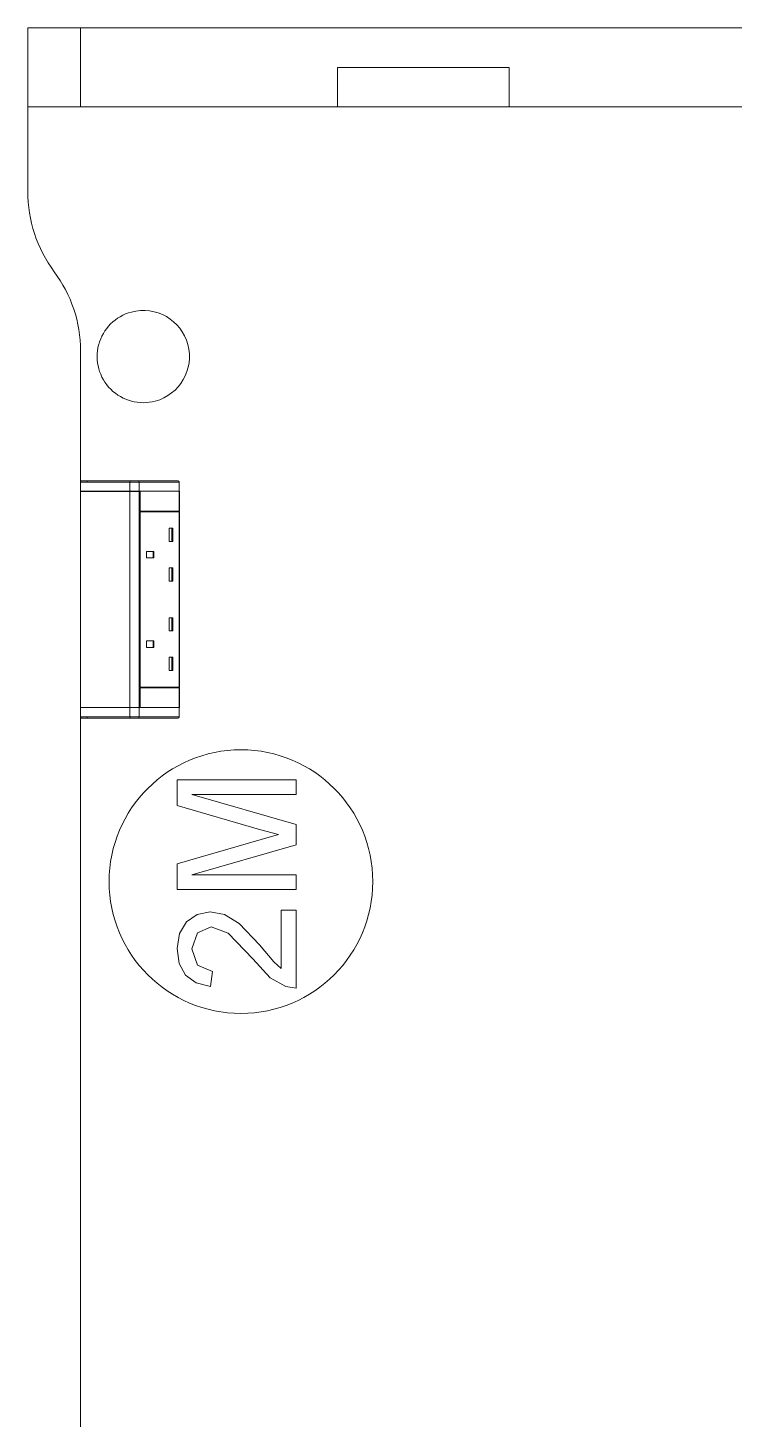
# Model space of a CAD drawing. Header units: millimetres. Extents: x 155927 to 317870, y -36033 to 97293.
# Drawn here: x 162177 to 162713, y 9929 to 10985 of the extents above; entities that cross this region are included whole.
import ezdxf

# ---------------------------------------------------------------- set-up
doc = ezdxf.new("R2010")
doc.units = ezdxf.units.MM
doc.header["$MEASUREMENT"] = 0
doc.layers.add('I-FURN', color=8, linetype='CONTINUOUS', lineweight=9)

msp = doc.modelspace()

# ---------------------------------------------------------------- linework, layer by layer
at = {"layer": 'I-FURN'}
for p, q in [((162216.8, 10984.7), (162176.8, 10984.7)), ((162176.8, 10984.7), (162976.8, 10984.7)), ((162176.8, 10924.7), (162176.8, 10984.7)), ((162176.8, 10924.7), (162176.8, 10984.7)), ((162176.8, 10984.7), (162176.8, 10860.8)), ((162976.8, 10984.7), (162176.8, 10984.7)), ((162176.8, 10984.7), (162976.8, 10984.7)), ((162176.8, 10860.8), (162176.8, 10984.7)), ((162936.8, 10984.7), (162216.8, 10984.7)), ((162216.8, 10924.7), (162216.8, 10984.7)), ((162216.8, 10924.7), (162216.8, 10984.7)), ((162411.8, 10924.7), (162411.8, 10954.7)), ((162411.8, 10954.7), (162541.8, 10954.7)), ((162411.8, 10924.7), (162411.8, 10954.7)), ((162541.8, 10954.7), (162411.8, 10954.7)), ((162541.8, 10924.7), (162541.8, 10954.7)), ((162541.8, 10954.7), (162541.8, 10924.7)), ((162411.8, 10924.7), (162176.8, 10924.7)), ((162176.8, 10924.7), (162216.8, 10924.7)), ((162216.8, 10924.7), (162789.7, 10924.7)), ((162541.8, 10924.7), (162411.8, 10924.7)), ((162789.7, 10924.7), (162541.8, 10924.7)), ((162216.8, 10739.7), (162216.8, 10640.1)), ((162216.8, 10640.1), (162216.8, 10739.7)), ((162216.8, 10633.1), (162216.8, 10640.1)), ((162254.3, 10640.1), (162216.8, 10640.1)), ((162216.8, 10640.1), (162216.8, 10633.1)), ((162221.8, 10641.1), (162217.8, 10641.1)), ((162217.8, 10641.1), (162254.9, 10641.1)), ((162221.8, 10641.1), (162221.8, 10640.1)), ((162260.4, 10641.1), (162221.8, 10641.1)), ((162261.2, 10640.1), (162254.3, 10640.1)), ((162254.3, 10640.1), (162254.3, 10633.1)), ((162254.9, 10641.1), (162260.4, 10641.1)), ((162260.4, 10641.1), (162290.7, 10641.1)), ((162260.4, 10641.1), (162290.7, 10641.1)), ((162291.5, 10640.1), (162261.2, 10640.1)), ((162261.2, 10640.1), (162261.2, 10633.1)), ((162291.3, 10640.9), (162291.3, 10640.9)), ((162291.7, 10640.1), (162291.5, 10640.1)), ((162291.5, 10640.1), (162291.5, 10633.1)), ((162291.7, 10640.1), (162291.7, 10633.1)), ((162291.7, 10640.1), (162291.7, 10633.1)), ((162291.7, 10633.1), (162291.7, 10640.1)), ((162254.3, 10633.1), (162216.8, 10633.1)), ((162216.8, 10469.1), (162216.8, 10633)), ((162216.8, 10633), (162216.8, 10469.1)), ((162216.8, 10633), (162254.3, 10633)), ((162261.2, 10633.1), (162254.3, 10633.1)), ((162254.3, 10633), (162254.3, 10469.1)), ((162254.3, 10633), (162261.2, 10633)), ((162291.5, 10633.1), (162261.2, 10633.1)), ((162261.2, 10633), (162261.2, 10469.1)), ((162261.8, 10633), (162261.2, 10633)), ((162261.8, 10618.1), (162261.8, 10633)), ((162262, 10633.1), (162262, 10618.1)), ((162291.9, 10633.1), (162262, 10633.1)), ((162291.7, 10633.1), (162291.5, 10633.1)), ((162291.7, 10633), (162291.7, 10469.1)), ((162291.9, 10618.1), (162291.9, 10633.1)), ((162261.8, 10484.6), (162261.8, 10617.6)), ((162262, 10618.1), (162291.9, 10618.1)), ((162262, 10617.6), (162262, 10484.6)), ((162291.9, 10617.6), (162262, 10617.6)), ((162291.5, 10617.6), (162291.5, 10618.1)), ((162291.9, 10484.6), (162291.9, 10617.6)), ((162286.8, 10605), (162284, 10605)), ((162284, 10605), (162284, 10595)), ((162286.1, 10605), (162286.1, 10595)), ((162286.8, 10605), (162286.8, 10595)), ((162266.8, 10582.5), (162266.8, 10587.5)), ((162266.8, 10587.5), (162272.5, 10587.5)), ((162271.8, 10587.5), (162271.8, 10582.5)), ((162272.5, 10587.5), (162272.5, 10582.5)), ((162286.8, 10595), (162284, 10595)), ((162272.5, 10582.5), (162266.8, 10582.5)), ((162286.8, 10575), (162284, 10575)), ((162284, 10575), (162284, 10565)), ((162286.1, 10575), (162286.1, 10565)), ((162286.8, 10575), (162286.8, 10565)), ((162286.8, 10565), (162284, 10565)), ((162286.8, 10537.2), (162284, 10537.2)), ((162284, 10537.2), (162284, 10527.2)), ((162286.1, 10537.2), (162286.1, 10527.2)), ((162286.8, 10537.2), (162286.8, 10527.2)), ((162286.8, 10527.2), (162284, 10527.2)), ((162272.5, 10519.7), (162266.8, 10519.7)), ((162266.8, 10519.7), (162266.8, 10514.7)), ((162272.5, 10514.7), (162266.8, 10514.7)), ((162271.8, 10519.7), (162271.8, 10514.7)), ((162272.5, 10519.7), (162272.5, 10514.7)), ((162286.8, 10507.2), (162284, 10507.2)), ((162284, 10507.2), (162284, 10497.2)), ((162286.1, 10507.2), (162286.1, 10497.2)), ((162286.8, 10507.2), (162286.8, 10497.2)), ((162286.8, 10497.2), (162284, 10497.2)), ((162261.8, 10469.1), (162261.8, 10484.1)), ((162291.9, 10484.6), (162262, 10484.6)), ((162262, 10484.1), (162262, 10469.1)), ((162291.9, 10484.1), (162262, 10484.1)), ((162291.5, 10484.1), (162291.5, 10484.6)), ((162291.9, 10469.1), (162291.9, 10484.1)), ((162254.3, 10469.1), (162216.8, 10469.1)), ((162216.8, 10462), (162216.8, 10469)), ((162216.8, 10462), (162216.8, 10469)), ((162216.8, 10469), (162254.3, 10469)), ((162216.8, 10462), (162216.8, 9629.7)), ((162216.8, 9629.7), (162216.8, 10462)), ((162216.8, 10462), (162254.3, 10462)), ((162217.8, 10461), (162217.8, 10461)), ((162254.9, 10461), (162217.8, 10461)), ((162217.8, 10461), (162221.8, 10461)), ((162221.8, 10462), (162221.8, 10461)), ((162221.8, 10461), (162260.4, 10461)), ((162261.2, 10469.1), (162254.3, 10469.1)), ((162254.3, 10462), (162254.3, 10469)), ((162254.3, 10469), (162261.2, 10469)), ((162254.3, 10462), (162261.2, 10462)), ((162260.4, 10461), (162254.9, 10461)), ((162262, 10469.1), (162259.6, 10469.1)), ((162290.7, 10461), (162260.4, 10461)), ((162290.7, 10461), (162260.4, 10461)), ((162261.2, 10469.1), (162261.8, 10469.1)), ((162261.2, 10462), (162261.2, 10469)), ((162261.2, 10469), (162291.5, 10469)), ((162261.2, 10462), (162291.5, 10462)), ((162262, 10469.1), (162291.9, 10469.1)), ((162291.3, 10461.2), (162291.3, 10461.3)), ((162291.5, 10462), (162291.5, 10469)), ((162291.5, 10469), (162291.7, 10469)), ((162291.5, 10462), (162291.7, 10462)), ((162291.7, 10469), (162291.7, 10462)), ((162291.7, 10469), (162291.7, 10462)), ((162291.7, 10469), (162291.7, 10462)), ((162380.4, 10414.3), (162290, 10414.3)), ((162290, 10414.3), (162290, 10394.8)), ((162380.4, 10403), (162380.4, 10414.3)), ((162380.4, 10380.3), (162301.3, 10403)), ((162301.3, 10403), (162380.4, 10403)), ((162290, 10394.8), (162352.6, 10376.6)), ((162352.6, 10376.6), (162367, 10372.6)), ((162380.4, 10364.9), (162380.4, 10380.3)), ((162353.7, 10368.9), (162290, 10350.4)), ((162367, 10372.6), (162353.7, 10368.9)), ((162301.3, 10342.2), (162380.4, 10364.9)), ((162290, 10350.4), (162290, 10330.9)), ((162380.4, 10342.2), (162301.3, 10342.2)), ((162380.4, 10330.9), (162380.4, 10342.2)), ((162290, 10330.9), (162380.4, 10330.9)), ((162315.2, 10314), (162305.3, 10312.1)), ((162325.9, 10312), (162315.2, 10314)), ((162369.1, 10315.4), (162369.1, 10271)), ((162380.4, 10315.4), (162369.1, 10315.4)), ((162380.4, 10256.1), (162380.4, 10315.4)), ((162297.2, 10306.5), (162291.8, 10297.7)), ((162305.3, 10312.1), (162297.2, 10306.5)), ((162305.5, 10298.1), (162315.9, 10302.7)), ((162315.9, 10302.7), (162328.7, 10297.8)), ((162337, 10305.3), (162325.9, 10312)), ((162352.5, 10289.1), (162337, 10305.3)), ((162291.8, 10297.7), (162290, 10286.3)), ((162301.3, 10286.1), (162305.5, 10298.1)), ((162328.7, 10297.8), (162347.5, 10278.3)), ((162290, 10286.3), (162291.6, 10274.9)), ((162305.4, 10273.5), (162301.3, 10286.1)), ((162363.3, 10276.1), (162352.5, 10289.1)), ((162291.6, 10274.9), (162296.5, 10266.1)), ((162316.8, 10268.8), (162305.4, 10273.5)), ((162347.5, 10278.3), (162360.6, 10264.1)), ((162369.1, 10271), (162363.3, 10276.1)), ((162296.5, 10266.1), (162304.5, 10260.2)), ((162304.5, 10260.2), (162315.4, 10257.5)), ((162315.4, 10257.5), (162316.8, 10268.8)), ((162360.6, 10264.1), (162372.6, 10257.3)), ((162372.6, 10257.3), (162380.4, 10256.1))]:
    msp.add_line(p, q, dxfattribs=at)
at = {"layer": 'I-FURN', "flags": 128}
for points in [[(162217.8, 10641.1), (162217.8, 10641.1), (162217.7, 10641.1), (162217.7, 10641.1), (162217.7, 10641.1), (162217.6, 10641.1), (162217.6, 10641.1), (162217.5, 10641.1), (162217.5, 10641.1), (162217.5, 10641.1), (162217.4, 10641.1), (162217.4, 10641), (162217.4, 10641), (162217.3, 10641), (162217.3, 10641), (162217.3, 10641), (162217.2, 10640.9), (162217.2, 10640.9), (162217.2, 10640.9), (162217.1, 10640.9), (162217.1, 10640.8), (162217.1, 10640.8), (162217.1, 10640.8), (162217, 10640.7), (162217, 10640.7), (162217, 10640.7), (162217, 10640.6), (162216.9, 10640.6), (162216.9, 10640.6), (162216.9, 10640.5), (162216.9, 10640.5), (162216.9, 10640.5), (162216.9, 10640.4), (162216.9, 10640.4), (162216.8, 10640.3), (162216.8, 10640.3), (162216.8, 10640.3), (162216.8, 10640.2), (162216.8, 10640.2), (162216.8, 10640.1), (162216.8, 10640.1)], [(162221.8, 10641.1), (162221.7, 10641.1), (162221.5, 10641.1), (162221.3, 10641.1), (162221.2, 10641.1), (162221, 10641.1), (162220.9, 10641.1), (162220.7, 10641.1), (162220.6, 10641.1), (162220.4, 10641.1), (162220.3, 10641.1), (162220.1, 10641.1), (162220, 10641.1), (162219.8, 10641.1), (162219.7, 10641.1), (162219.6, 10641.1), (162219.4, 10641.1), (162219.3, 10641.1), (162219.2, 10641.1), (162219.1, 10641.1), (162219, 10641.1), (162218.8, 10641.1), (162218.7, 10641.1), (162218.6, 10641.1), (162218.5, 10641.1), (162218.5, 10641.1), (162218.4, 10641.1), (162218.3, 10641.1), (162218.2, 10641.1), (162218.2, 10641.1), (162218.1, 10641.1), (162218, 10641.1), (162218, 10641.1), (162217.9, 10641.1), (162217.9, 10641.1), (162217.9, 10641.1), (162217.9, 10641.1), (162217.8, 10641.1), (162217.8, 10641.1), (162217.8, 10641.1)], [(162217.8, 10641.1), (162217.8, 10641.1), (162217.8, 10641.1)], [(162217.8, 10641.1), (162218.1, 10641.1), (162218.5, 10641.1), (162219.1, 10641.1), (162219.8, 10641.1), (162220.6, 10641.1), (162221.5, 10641.1), (162222.6, 10641.1), (162223.8, 10641.1), (162225.1, 10641.1), (162226.6, 10641.1), (162228.2, 10641.1), (162229.9, 10641.1), (162231.7, 10641.1), (162233.6, 10641.1), (162235.7, 10641.1), (162237.8, 10641.1), (162240.1, 10641.1), (162242.4, 10641.1), (162244.9, 10641.1), (162247.5, 10641.1), (162250.1, 10641.1), (162252.8, 10641.1), (162254.9, 10641.1)], [(162254.9, 10641.1), (162255, 10641.1), (162255.1, 10641.1), (162255.3, 10641.1), (162255.4, 10641.1), (162255.6, 10641.1), (162255.7, 10641.1), (162255.9, 10641.1), (162256, 10641.1), (162256.2, 10641.1), (162256.3, 10641.1), (162256.5, 10641.1), (162256.6, 10641.1), (162256.8, 10641.1), (162257, 10641.1), (162257.1, 10641.1), (162257.3, 10641.1), (162257.4, 10641.1), (162257.6, 10641.1), (162257.7, 10641.1), (162257.9, 10641.1), (162258.1, 10641.1), (162258.2, 10641.1), (162258.4, 10641.1), (162258.5, 10641.1), (162258.7, 10641.1), (162258.8, 10641.1), (162259, 10641.1), (162259.1, 10641.1), (162259.2, 10641.1), (162259.4, 10641.1), (162259.5, 10641.1), (162259.6, 10641.1), (162259.8, 10641.1), (162259.9, 10641.1), (162260, 10641.1), (162260.1, 10641.1), (162260.2, 10641.1), (162260.3, 10641.1), (162260.4, 10641.1)], [(162291.7, 10640.1), (162291.7, 10640.2), (162291.7, 10640.2), (162291.7, 10640.3), (162291.7, 10640.3), (162291.6, 10640.3), (162291.6, 10640.4), (162291.6, 10640.4), (162291.6, 10640.5), (162291.6, 10640.5), (162291.6, 10640.5), (162291.6, 10640.6), (162291.6, 10640.6), (162291.5, 10640.6)], [(162216.8, 10462), (162216.8, 10462), (162216.8, 10461.9), (162216.8, 10461.9), (162216.8, 10461.9), (162216.8, 10461.8), (162216.9, 10461.8), (162216.9, 10461.7), (162216.9, 10461.7), (162216.9, 10461.7), (162216.9, 10461.6), (162216.9, 10461.6), (162216.9, 10461.6), (162217, 10461.5), (162217, 10461.5), (162217, 10461.5), (162217, 10461.4), (162217, 10461.4), (162217.1, 10461.4), (162217.1, 10461.3), (162217.1, 10461.3), (162217.2, 10461.3), (162217.2, 10461.2), (162217.2, 10461.2), (162217.2, 10461.2), (162217.3, 10461.2), (162217.3, 10461.2), (162217.4, 10461.1), (162217.4, 10461.1), (162217.4, 10461.1), (162217.5, 10461.1), (162217.5, 10461.1), (162217.5, 10461.1), (162217.6, 10461), (162217.6, 10461), (162217.7, 10461), (162217.7, 10461), (162217.7, 10461), (162217.8, 10461), (162217.8, 10461), (162217.8, 10461)], [(162254.9, 10461), (162252.1, 10461), (162249.4, 10461), (162246.8, 10461), (162244.2, 10461), (162241.8, 10461), (162239.5, 10461), (162237.3, 10461), (162235.1, 10461), (162233.1, 10461), (162231.2, 10461), (162229.4, 10461), (162227.8, 10461), (162226.2, 10461), (162224.8, 10461), (162223.5, 10461), (162222.3, 10461), (162221.3, 10461), (162220.3, 10461), (162219.6, 10461), (162218.9, 10461), (162218.4, 10461), (162218, 10461), (162217.8, 10461)], [(162217.8, 10461), (162217.8, 10461), (162217.8, 10461), (162217.9, 10461), (162217.9, 10461), (162217.9, 10461), (162217.9, 10461), (162218, 10461), (162218, 10461), (162218.1, 10461), (162218.1, 10461), (162218.2, 10461), (162218.3, 10461), (162218.4, 10461), (162218.4, 10461), (162218.5, 10461), (162218.6, 10461), (162218.7, 10461), (162218.8, 10461), (162218.9, 10461), (162219, 10461), (162219.2, 10461), (162219.3, 10461), (162219.4, 10461), (162219.5, 10461), (162219.7, 10461), (162219.8, 10461), (162219.9, 10461), (162220.1, 10461), (162220.2, 10461), (162220.4, 10461), (162220.5, 10461), (162220.7, 10461), (162220.8, 10461), (162221, 10461), (162221.1, 10461), (162221.3, 10461), (162221.5, 10461), (162221.6, 10461), (162221.8, 10461), (162221.8, 10461)], [(162260.4, 10461), (162260.3, 10461), (162260.2, 10461), (162260.1, 10461), (162260, 10461), (162259.9, 10461), (162259.8, 10461), (162259.6, 10461), (162259.5, 10461), (162259.4, 10461), (162259.2, 10461), (162259.1, 10461), (162259, 10461), (162258.8, 10461), (162258.7, 10461), (162258.5, 10461), (162258.4, 10461), (162258.2, 10461), (162258.1, 10461), (162257.9, 10461), (162257.7, 10461), (162257.6, 10461), (162257.4, 10461), (162257.3, 10461), (162257.1, 10461), (162257, 10461), (162256.8, 10461), (162256.6, 10461), (162256.5, 10461), (162256.3, 10461), (162256.2, 10461), (162256, 10461), (162255.9, 10461), (162255.7, 10461), (162255.6, 10461), (162255.4, 10461), (162255.3, 10461), (162255.1, 10461), (162255, 10461), (162254.9, 10461)], [(162291.5, 10461.5), (162291.6, 10461.5), (162291.6, 10461.6), (162291.6, 10461.6), (162291.6, 10461.7), (162291.6, 10461.7), (162291.6, 10461.7), (162291.6, 10461.8), (162291.6, 10461.8), (162291.7, 10461.8), (162291.7, 10461.9), (162291.7, 10461.9), (162291.7, 10462), (162291.7, 10462), (162291.7, 10462)]]:
    msp.add_lwpolyline(points, dxfattribs=at)
at = {"layer": 'I-FURN'}
for centre, radius, start, end in [((162276.9, 10859.7), 100, 179.3744, 216.8699), ((162276.9, 10859.7), 100, 179.3744, 216.8699), ((162116.8, 10739.7), 100, 0, 36.8699), ((162116.8, 10739.7), 100, 0, 36.8699), ((162264.4, 10735.3), 35, 105, 165), ((162264.4, 10735.3), 35, 285, 105), ((162264.4, 10735.3), 35, 165.2996, 285), ((162290.7, 10640.1), 1, 74.6478, 90), ((162290.7, 10462), 1, 270, 285.3522), ((162338.5, 10337), 100, 90, 270), ((162338.5, 10337), 100, 270, 90)]:
    msp.add_arc(centre, radius, start, end, dxfattribs=at)
at = {"layer": 'I-FURN', "extrusion": (0, 0, -1)}
for centre, major_axis, ratio, start_param, end_param in [((162217.8, 10640.1), (0, -1), 0.998113, 1.570796, 3.141593), ((162254.9, 10640.1), (0, -1), 0.56467, 1.570796, 3.141593), ((162260.4, 10640.1), (0, -1), 0.819152, 3.141593, 4.712389), ((162290.7, 10640.1), (0, 1), 0.819152, 0, 1.570796), ((162217.8, 10462), (0, -1), 0.998113, 0, 1.570796), ((162254.9, 10462), (0, -1), 0.56467, 0, 1.570796), ((162260.4, 10462), (0, -1), 0.819152, 4.712389, 6.283185), ((162290.7, 10462), (0, -1), 0.819152, 4.712389, 6.283185)]:
    msp.add_ellipse(centre, major_axis=major_axis, ratio=ratio, start_param=start_param, end_param=end_param, dxfattribs=at)

doc.saveas('drawing.dxf')
